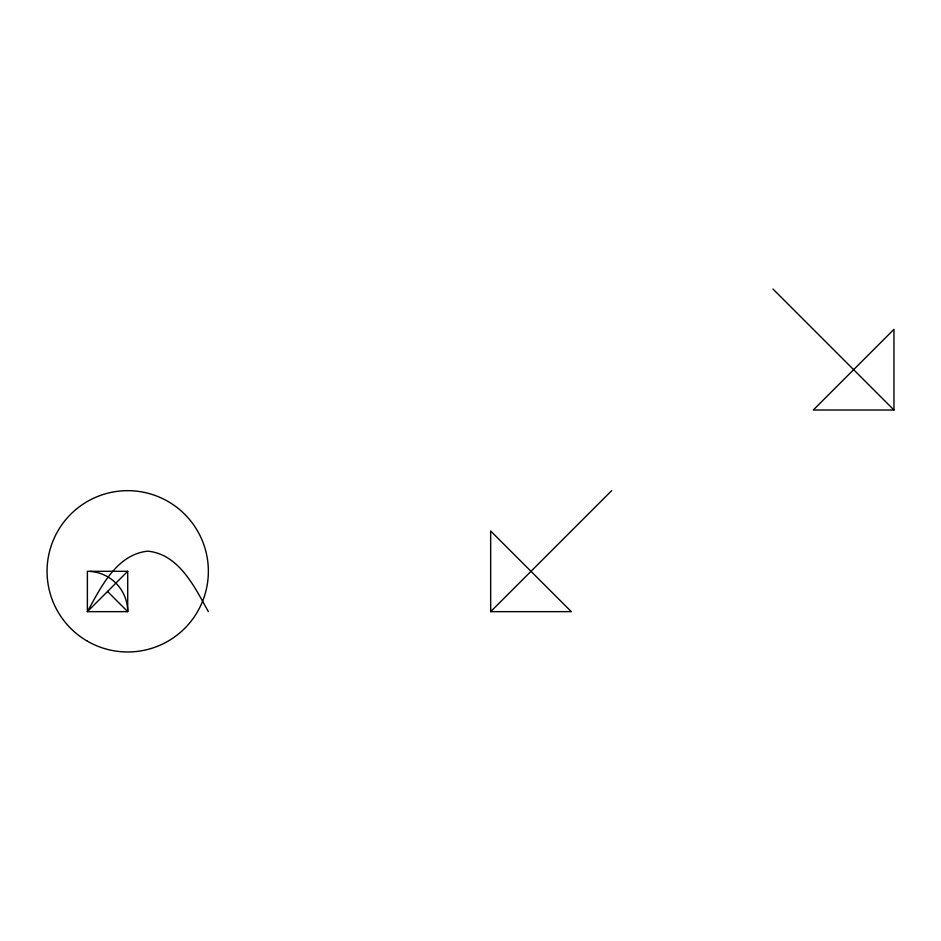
<?xml version="1.0" encoding="UTF-8"?>
<svg xmlns="http://www.w3.org/2000/svg" width="941" height="941" viewBox="0 0 941 941"><rect width="100%" height="100%" fill="white"/><g stroke="black" fill="none" stroke-linecap="round" stroke-linejoin="round"><path stroke-width="1.41" d="M127.705 571.316L87.384 611.65L127.705 611.65L127.705 571.316L87.384 571.316L87.384 611.65C100.958 587.313 116.566 554.32 147.866 551.155C179.166 554.32 194.787 587.313 208.361 611.65M490.661 611.65L571.316 611.65L490.661 530.995L490.661 611.65L611.65 490.661M893.95 410.005L813.295 410.005L893.95 329.35L893.95 410.005L772.961 289.016M107.545 591.489L127.705 611.65A40.334 40.334 0 0 0 90.23 571.422M87.384 641.174A80.655 80.655 0 0 0 208.361 571.316A80.655 80.655 0 0 0 87.384 501.471A80.655 80.655 0 0 0 87.384 641.174"/></g></svg>
